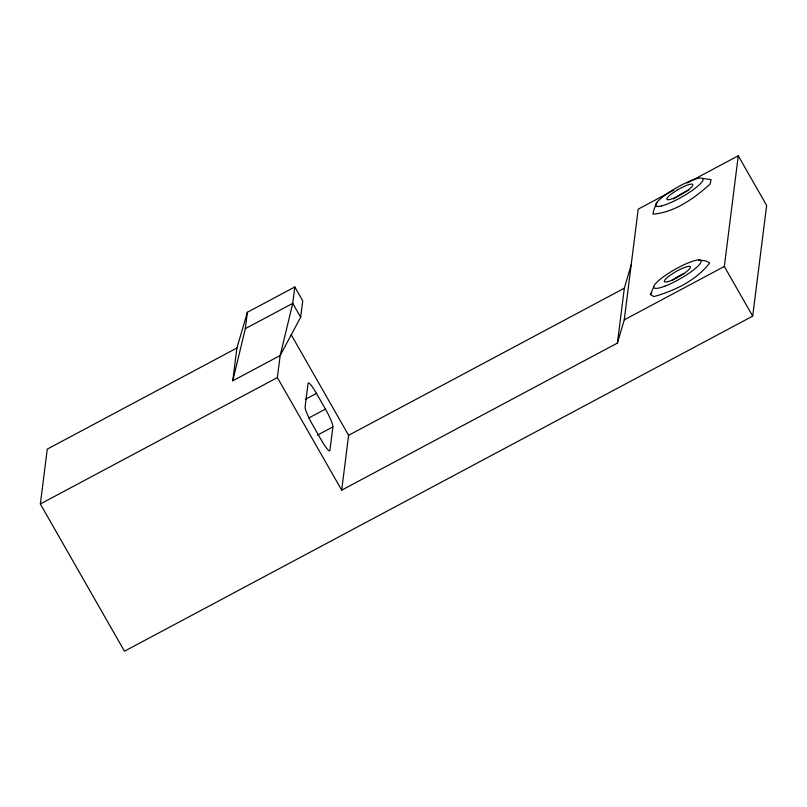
<?xml version="1.0" encoding="UTF-8"?>
<svg xmlns="http://www.w3.org/2000/svg" width="807" height="807" viewBox="0 0 807 807"><rect width="100%" height="100%" fill="white"/><g stroke="black" fill="none" stroke-linecap="round" stroke-linejoin="round"><path stroke-width="1.21" d="M687.12 183.058L738.264 155.781L766.65 205.462L752.699 316.122L124.47 651.219L40.35 503.972L47.28 449.116L236.905 347.999L247.406 312.248L294.807 286.969L302.726 300.829L300.658 317.232L280.17 355.514L277.376 377.585L341.684 490.142L617.416 343.076L624.265 319.854L638.196 209.154L673.774 190.18M294.807 286.969L292.739 303.361L280.17 355.514L232.759 380.793L236.905 347.999M232.759 380.793L245.338 328.641L247.406 312.248M332.877 426.913L329.922 450.316A16.281 2.34 61.9 0 1 321.499 440.39L312.531 424.694A16.281 2.34 61.9 0 1 305.107 406.889L308.052 383.466A16.291 2.34 61.9 0 1 316.475 393.402L325.453 409.099A16.291 2.34 61.9 0 1 332.877 426.913L317.363 435.175M341.684 490.142L348.614 435.296L291.176 334.734M617.416 343.076L624.336 288.19L631.165 264.958M752.699 316.122L724.333 266.461L738.264 155.781M656.918 202.466L653.932 209.638L652.944 214.127C674.259 212.675 694.635 198.108 710.099 184.087L711.088 179.598L702.635 178.428M698.348 259.935L706.216 261.004L709.676 262.981C696.28 280.352 674.692 290.813 653.872 296.572L650.422 294.585L653.7 286.808M650.422 294.585L651.703 292.81M673.593 198.905L679.555 194.86A14.93 2.935 -29.7 0 1 688.795 190.18M245.338 328.641L292.739 303.361L300.658 317.232M40.35 503.972L277.376 377.585M305.399 399.304L316.475 393.402M308.829 417.955L325.453 409.099M348.614 435.296L624.336 288.19M624.265 319.854L724.333 266.461M671.989 280.503A14.93 2.935 -29.7 0 1 683.862 273.502M676.912 190.24L670.95 194.285A14.93 2.935 -29.7 0 0 668.327 199.743A14.93 2.935 -29.7 0 0 682.783 193.609L688.744 189.554A14.93 2.935 -29.7 0 0 691.367 184.097A14.93 2.935 -29.7 0 0 676.912 190.24M667.863 281.633A14.93 2.935 -29.7 0 0 689.874 268.378A14.93 2.935 -29.7 0 0 674.47 272.473A14.93 2.935 -29.7 0 0 667.863 281.633M661.558 205.936A27.145 5.346 -29.7 0 0 701.848 182.019A27.145 5.346 -29.7 0 0 674.733 188.767A27.145 5.346 -29.7 0 0 661.558 205.936M664.837 286.162A27.145 5.346 -29.7 0 0 701.112 261.518A27.145 5.346 -29.7 0 0 666.269 274.804A27.145 5.346 -29.7 0 0 664.837 286.162"/></g></svg>
